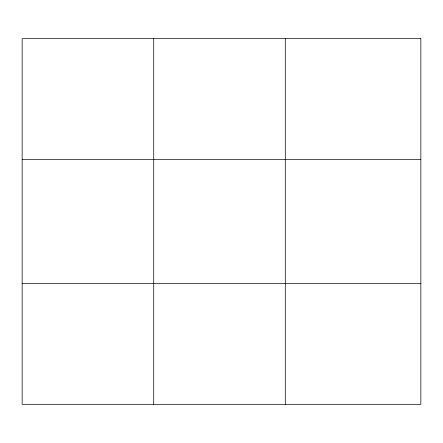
<?xml version="1.0" encoding="UTF-8"?>
<svg xmlns="http://www.w3.org/2000/svg" width="443" height="443" viewBox="0 0 443 443"><rect width="100%" height="100%" fill="white"/><g stroke="black" fill="none" stroke-linecap="round" stroke-linejoin="round"><path stroke-width="0.66" d="M153.721 38.679L153.721 404.321M285.292 38.679L285.292 404.321M22.15 159.342L420.85 159.342M22.15 283.658L420.85 283.658M420.85 38.679L420.85 404.321L22.15 404.321L22.15 38.679L420.85 38.679"/></g></svg>
